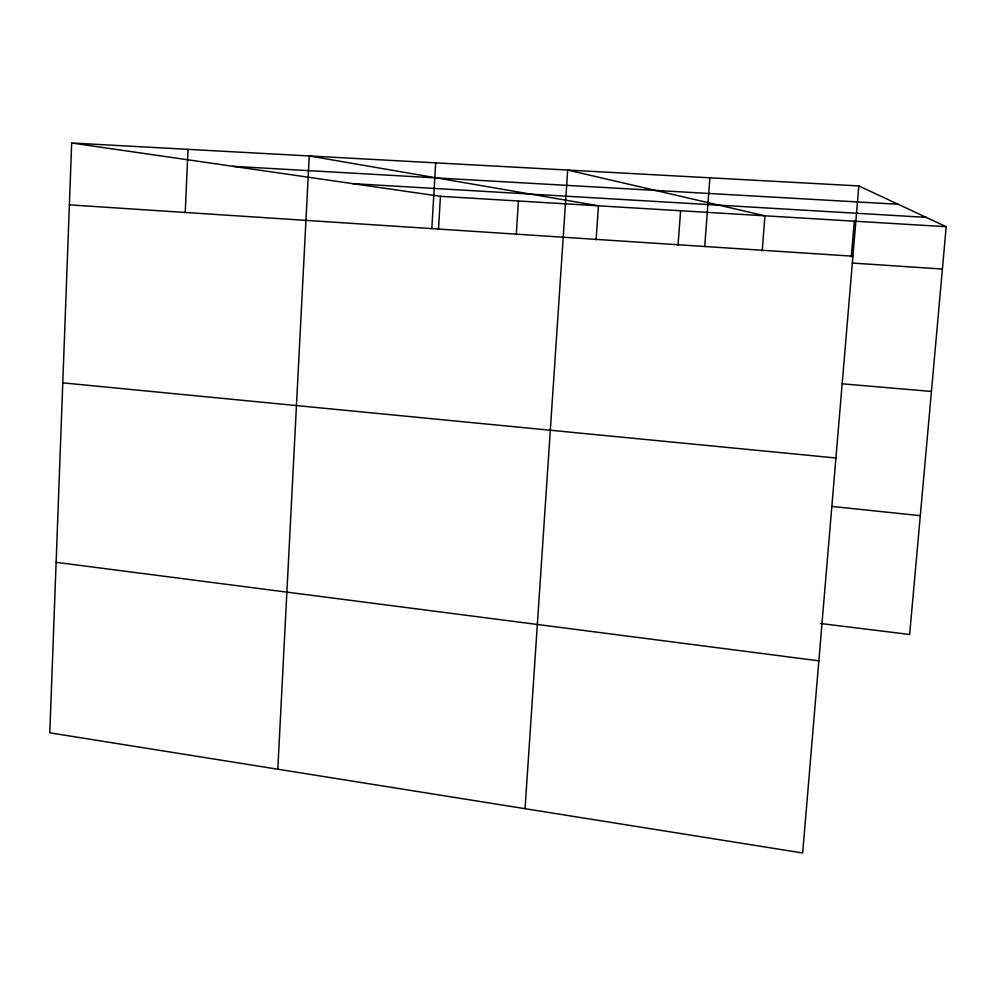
<?xml version="1.0" encoding="UTF-8"?>
<svg xmlns="http://www.w3.org/2000/svg" width="996" height="996" viewBox="0 0 996 996"><rect width="100%" height="100%" fill="white"/><g stroke="black" fill="none" stroke-linecap="round" stroke-linejoin="round"><path stroke-width="1.49" d="M71.675 143.001L49.8 732.819L802.664 852.999L858.826 185.928L71.675 143.001L440.444 196.324L946.2 226.702L909.647 634.489L820.467 623.496M185.231 212.459L188.02 149.35M277.797 769.211L309.246 155.961L598.447 205.811L596.106 239.787M431.816 228.619L435.688 162.858M438.477 229.454L440.444 196.324M516.277 234.558L518.418 201.005M525.054 808.677L567.683 170.055L764.965 215.821L762.201 250.917M678.039 245.39L680.592 210.754M704.72 246.498L709.887 177.811M851.319 256.769L854.307 221.187M232.927 166.32L898.106 204.255M352.709 183.638L926.193 217.365M69.384 204.865L852.912 256.209M852.339 263.056L942.403 269.057M842.18 383.809L931.434 391.44M62.785 382.862L835.918 457.986M831.859 506.416L920.292 515.679M56.125 562.317L818.837 660.834M858.826 185.928L946.2 226.702"/></g></svg>
